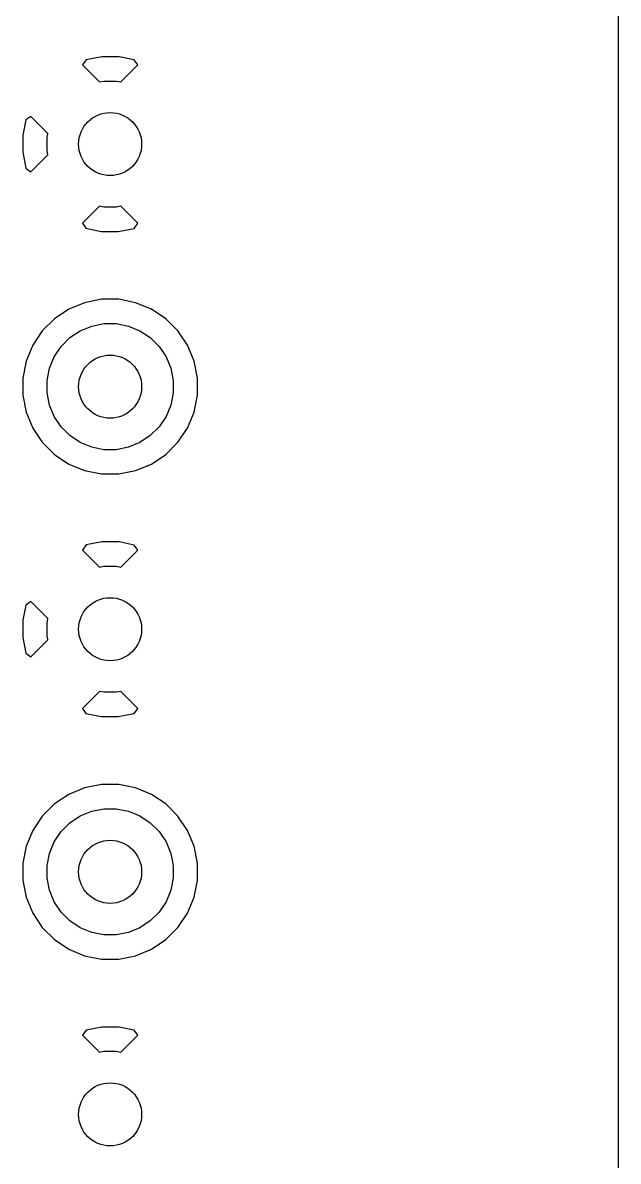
# Model space of a CAD drawing. Extents: x 1.67 to 6.2, y -5.98 to -1.89.
# Drawn here: x 5.716 to 6.2, y -5.255 to -4.331 of the extents above; entities that cross this region are included whole.
import ezdxf

# ---------------------------------------------------------------- set-up
doc = ezdxf.new("R2010")
doc.units = 0
doc.header["$MEASUREMENT"] = 0
doc.layers.add('BLACK', color=7, linetype='CONTINUOUS')

msp = doc.modelspace()

# ---------------------------------------------------------------- linework, layer by layer
at = {"layer": 'BLACK', "linetype": 'CONTINUOUS'}
for p, q in [((6.1998, -2.02784), (6.1998, -5.84521)), ((5.78076, -4.35824), (5.76787, -4.36074)), ((5.79472, -4.3583), (5.78076, -4.35824)), ((5.80698, -4.3608), (5.79472, -4.3583)), ((5.76787, -4.36074), (5.7649, -4.36487)), ((5.7649, -4.36487), (5.77871, -4.37868)), ((5.7961, -4.37868), (5.80991, -4.36487)), ((5.80991, -4.36487), (5.80698, -4.3608)), ((5.77871, -4.37868), (5.78236, -4.37795)), ((5.78236, -4.37795), (5.79244, -4.37795)), ((5.79244, -4.37795), (5.7961, -4.37868)), ((5.72314, -4.40663), (5.71907, -4.40955)), ((5.73695, -4.42044), (5.72314, -4.40663)), ((5.71907, -4.40955), (5.71657, -4.42182)), ((5.71657, -4.42182), (5.7165, -4.43578)), ((5.73622, -4.42409), (5.73695, -4.42044)), ((5.73622, -4.43417), (5.73622, -4.42409)), ((5.73695, -4.43783), (5.73622, -4.43417)), ((5.7165, -4.43578), (5.719, -4.44867)), ((5.72314, -4.45164), (5.73695, -4.43783)), ((5.719, -4.44867), (5.72314, -4.45164)), ((5.77871, -4.47959), (5.7649, -4.4934)), ((5.78236, -4.48031), (5.77871, -4.47959)), ((5.79244, -4.48031), (5.78236, -4.48031)), ((5.7961, -4.47959), (5.79244, -4.48031)), ((5.80991, -4.4934), (5.7961, -4.47959)), ((5.7649, -4.4934), (5.76782, -4.49747)), ((5.76782, -4.49747), (5.78008, -4.49997)), ((5.79404, -4.50003), (5.80694, -4.49753)), ((5.80694, -4.49753), (5.80991, -4.4934)), ((5.78008, -4.49997), (5.79404, -4.50003)), ((5.75383, -4.56318), (5.74223, -4.57094)), ((5.76673, -4.55784), (5.75383, -4.56318)), ((5.78042, -4.55512), (5.76673, -4.55784)), ((5.79438, -4.55512), (5.78042, -4.55512)), ((5.80807, -4.55784), (5.79438, -4.55512)), ((5.82097, -4.56318), (5.80807, -4.55784)), ((5.83258, -4.57094), (5.82097, -4.56318)), ((5.74223, -4.57094), (5.73236, -4.58081)), ((5.84245, -4.58081), (5.83258, -4.57094)), ((5.73236, -4.58081), (5.7246, -4.59242)), ((5.75478, -4.58623), (5.76316, -4.58063)), ((5.76316, -4.58063), (5.77247, -4.57677)), ((5.77247, -4.57677), (5.78236, -4.5748)), ((5.78236, -4.5748), (5.79244, -4.5748)), ((5.79244, -4.5748), (5.80233, -4.57677)), ((5.80233, -4.57677), (5.81164, -4.58063)), ((5.81164, -4.58063), (5.82003, -4.58623)), ((5.8502, -4.59242), (5.84245, -4.58081)), ((5.74765, -4.59336), (5.75478, -4.58623)), ((5.82003, -4.58623), (5.82716, -4.59336)), ((5.7246, -4.59242), (5.71926, -4.60531)), ((5.74205, -4.60174), (5.74765, -4.59336)), ((5.82716, -4.59336), (5.83276, -4.60174)), ((5.85554, -4.60531), (5.8502, -4.59242)), ((5.71926, -4.60531), (5.71654, -4.619)), ((5.73819, -4.61106), (5.74205, -4.60174)), ((5.83276, -4.60174), (5.83662, -4.61106)), ((5.85827, -4.619), (5.85554, -4.60531)), ((5.71654, -4.619), (5.71654, -4.63296)), ((5.73622, -4.62094), (5.73819, -4.61106)), ((5.83662, -4.61106), (5.83858, -4.62094)), ((5.85827, -4.63296), (5.85827, -4.619)), ((5.73622, -4.63103), (5.73622, -4.62094)), ((5.83858, -4.62094), (5.83858, -4.63103)), ((5.71654, -4.63296), (5.71926, -4.64666)), ((5.73819, -4.64091), (5.73622, -4.63103)), ((5.83858, -4.63103), (5.83662, -4.64091)), ((5.85554, -4.64666), (5.85827, -4.63296)), ((5.71926, -4.64666), (5.7246, -4.65955)), ((5.74205, -4.65023), (5.73819, -4.64091)), ((5.83662, -4.64091), (5.83276, -4.65023)), ((5.8502, -4.65955), (5.85554, -4.64666)), ((5.74765, -4.65861), (5.74205, -4.65023)), ((5.83276, -4.65023), (5.82716, -4.65861)), ((5.7246, -4.65955), (5.73236, -4.67116)), ((5.75478, -4.66574), (5.74765, -4.65861)), ((5.82716, -4.65861), (5.82003, -4.66574)), ((5.84245, -4.67116), (5.8502, -4.65955)), ((5.73236, -4.67116), (5.74223, -4.68103)), ((5.76316, -4.67134), (5.75478, -4.66574)), ((5.77247, -4.6752), (5.76316, -4.67134)), ((5.81164, -4.67134), (5.80233, -4.6752)), ((5.82003, -4.66574), (5.81164, -4.67134)), ((5.83258, -4.68103), (5.84245, -4.67116)), ((5.74223, -4.68103), (5.75383, -4.68879)), ((5.78236, -4.67717), (5.77247, -4.6752)), ((5.79244, -4.67717), (5.78236, -4.67717)), ((5.80233, -4.6752), (5.79244, -4.67717)), ((5.82097, -4.68879), (5.83258, -4.68103)), ((5.75383, -4.68879), (5.76673, -4.69413)), ((5.80807, -4.69413), (5.82097, -4.68879)), ((5.76673, -4.69413), (5.78042, -4.69685)), ((5.78042, -4.69685), (5.79438, -4.69685)), ((5.79438, -4.69685), (5.80807, -4.69413)), ((5.76787, -4.75444), (5.7649, -4.75857)), ((5.78076, -4.75194), (5.76787, -4.75444)), ((5.79472, -4.752), (5.78076, -4.75194)), ((5.80698, -4.7545), (5.79472, -4.752)), ((5.80991, -4.75857), (5.80698, -4.7545)), ((5.7649, -4.75857), (5.77871, -4.77238)), ((5.7961, -4.77238), (5.80991, -4.75857)), ((5.77871, -4.77238), (5.78236, -4.77165)), ((5.78236, -4.77165), (5.79244, -4.77165)), ((5.79244, -4.77165), (5.7961, -4.77238)), ((5.71907, -4.80325), (5.71657, -4.81552)), ((5.72314, -4.80033), (5.71907, -4.80325)), ((5.73695, -4.81414), (5.72314, -4.80033)), ((5.71657, -4.81552), (5.7165, -4.82948)), ((5.73622, -4.81779), (5.73695, -4.81414)), ((5.73622, -4.82788), (5.73622, -4.81779)), ((5.7165, -4.82948), (5.719, -4.84237)), ((5.72314, -4.84534), (5.73695, -4.83153)), ((5.73695, -4.83153), (5.73622, -4.82788)), ((5.719, -4.84237), (5.72314, -4.84534)), ((5.77871, -4.87329), (5.7649, -4.8871)), ((5.78236, -4.87402), (5.77871, -4.87329)), ((5.79244, -4.87402), (5.78236, -4.87402)), ((5.7961, -4.87329), (5.79244, -4.87402)), ((5.80991, -4.8871), (5.7961, -4.87329)), ((5.7649, -4.8871), (5.76782, -4.89117)), ((5.80694, -4.89123), (5.80991, -4.8871)), ((5.76782, -4.89117), (5.78008, -4.89367)), ((5.78008, -4.89367), (5.79404, -4.89373)), ((5.79404, -4.89373), (5.80694, -4.89123)), ((5.76673, -4.95154), (5.75383, -4.95688)), ((5.78042, -4.94882), (5.76673, -4.95154)), ((5.79438, -4.94882), (5.78042, -4.94882)), ((5.80807, -4.95154), (5.79438, -4.94882)), ((5.82097, -4.95688), (5.80807, -4.95154)), ((5.75383, -4.95688), (5.74223, -4.96464)), ((5.83258, -4.96464), (5.82097, -4.95688)), ((5.74223, -4.96464), (5.73236, -4.97451)), ((5.77247, -4.97047), (5.78236, -4.9685)), ((5.78236, -4.9685), (5.79244, -4.9685)), ((5.79244, -4.9685), (5.80233, -4.97047)), ((5.84245, -4.97451), (5.83258, -4.96464)), ((5.73236, -4.97451), (5.7246, -4.98612)), ((5.75478, -4.97993), (5.76316, -4.97433)), ((5.76316, -4.97433), (5.77247, -4.97047)), ((5.80233, -4.97047), (5.81164, -4.97433)), ((5.81164, -4.97433), (5.82003, -4.97993)), ((5.8502, -4.98612), (5.84245, -4.97451)), ((5.7246, -4.98612), (5.71926, -4.99901)), ((5.74205, -4.99544), (5.74765, -4.98706)), ((5.74765, -4.98706), (5.75478, -4.97993)), ((5.82003, -4.97993), (5.82716, -4.98706)), ((5.82716, -4.98706), (5.83276, -4.99544)), ((5.85554, -4.99901), (5.8502, -4.98612)), ((5.73819, -5.00476), (5.74205, -4.99544)), ((5.83276, -4.99544), (5.83662, -5.00476)), ((5.71926, -4.99901), (5.71654, -5.01271)), ((5.73622, -5.01464), (5.73819, -5.00476)), ((5.83662, -5.00476), (5.83858, -5.01464)), ((5.85827, -5.01271), (5.85554, -4.99901)), ((5.71654, -5.01271), (5.71654, -5.02666)), ((5.73622, -5.02473), (5.73622, -5.01464)), ((5.83858, -5.01464), (5.83858, -5.02473)), ((5.85827, -5.02666), (5.85827, -5.01271)), ((5.73819, -5.03461), (5.73622, -5.02473)), ((5.83858, -5.02473), (5.83662, -5.03461)), ((5.71654, -5.02666), (5.71926, -5.04036)), ((5.74205, -5.04393), (5.73819, -5.03461)), ((5.83662, -5.03461), (5.83276, -5.04393)), ((5.85554, -5.04036), (5.85827, -5.02666)), ((5.71926, -5.04036), (5.7246, -5.05325)), ((5.74765, -5.05231), (5.74205, -5.04393)), ((5.83276, -5.04393), (5.82716, -5.05231)), ((5.8502, -5.05325), (5.85554, -5.04036)), ((5.7246, -5.05325), (5.73236, -5.06486)), ((5.75478, -5.05944), (5.74765, -5.05231)), ((5.82716, -5.05231), (5.82003, -5.05944)), ((5.84245, -5.06486), (5.8502, -5.05325)), ((5.76316, -5.06504), (5.75478, -5.05944)), ((5.82003, -5.05944), (5.81164, -5.06504)), ((5.73236, -5.06486), (5.74223, -5.07473)), ((5.77247, -5.0689), (5.76316, -5.06504)), ((5.78236, -5.07087), (5.77247, -5.0689)), ((5.79244, -5.07087), (5.78236, -5.07087)), ((5.80233, -5.0689), (5.79244, -5.07087)), ((5.81164, -5.06504), (5.80233, -5.0689)), ((5.83258, -5.07473), (5.84245, -5.06486)), ((5.74223, -5.07473), (5.75383, -5.08249)), ((5.82097, -5.08249), (5.83258, -5.07473)), ((5.75383, -5.08249), (5.76673, -5.08783)), ((5.76673, -5.08783), (5.78042, -5.09055)), ((5.79438, -5.09055), (5.80807, -5.08783)), ((5.80807, -5.08783), (5.82097, -5.08249)), ((5.78042, -5.09055), (5.79438, -5.09055)), ((5.78076, -5.14564), (5.76787, -5.14814)), ((5.79472, -5.1457), (5.78076, -5.14564)), ((5.80698, -5.1482), (5.79472, -5.1457)), ((5.76787, -5.14814), (5.7649, -5.15227)), ((5.7649, -5.15227), (5.77871, -5.16608)), ((5.7961, -5.16608), (5.80991, -5.15227)), ((5.80991, -5.15227), (5.80698, -5.1482)), ((5.77871, -5.16608), (5.78236, -5.16535)), ((5.78236, -5.16535), (5.79244, -5.16535)), ((5.79244, -5.16535), (5.7961, -5.16608))]:
    msp.add_line(p, q, dxfattribs=at)
at = {"layer": 'BLACK'}
for centre in [(5.7874, -4.42913), (5.7874, -4.62598), (5.7874, -4.82283), (5.7874, -5.01969), (5.7874, -5.21654)]:
    msp.add_circle(centre, 0.02559, dxfattribs=at)

doc.saveas('drawing.dxf')
